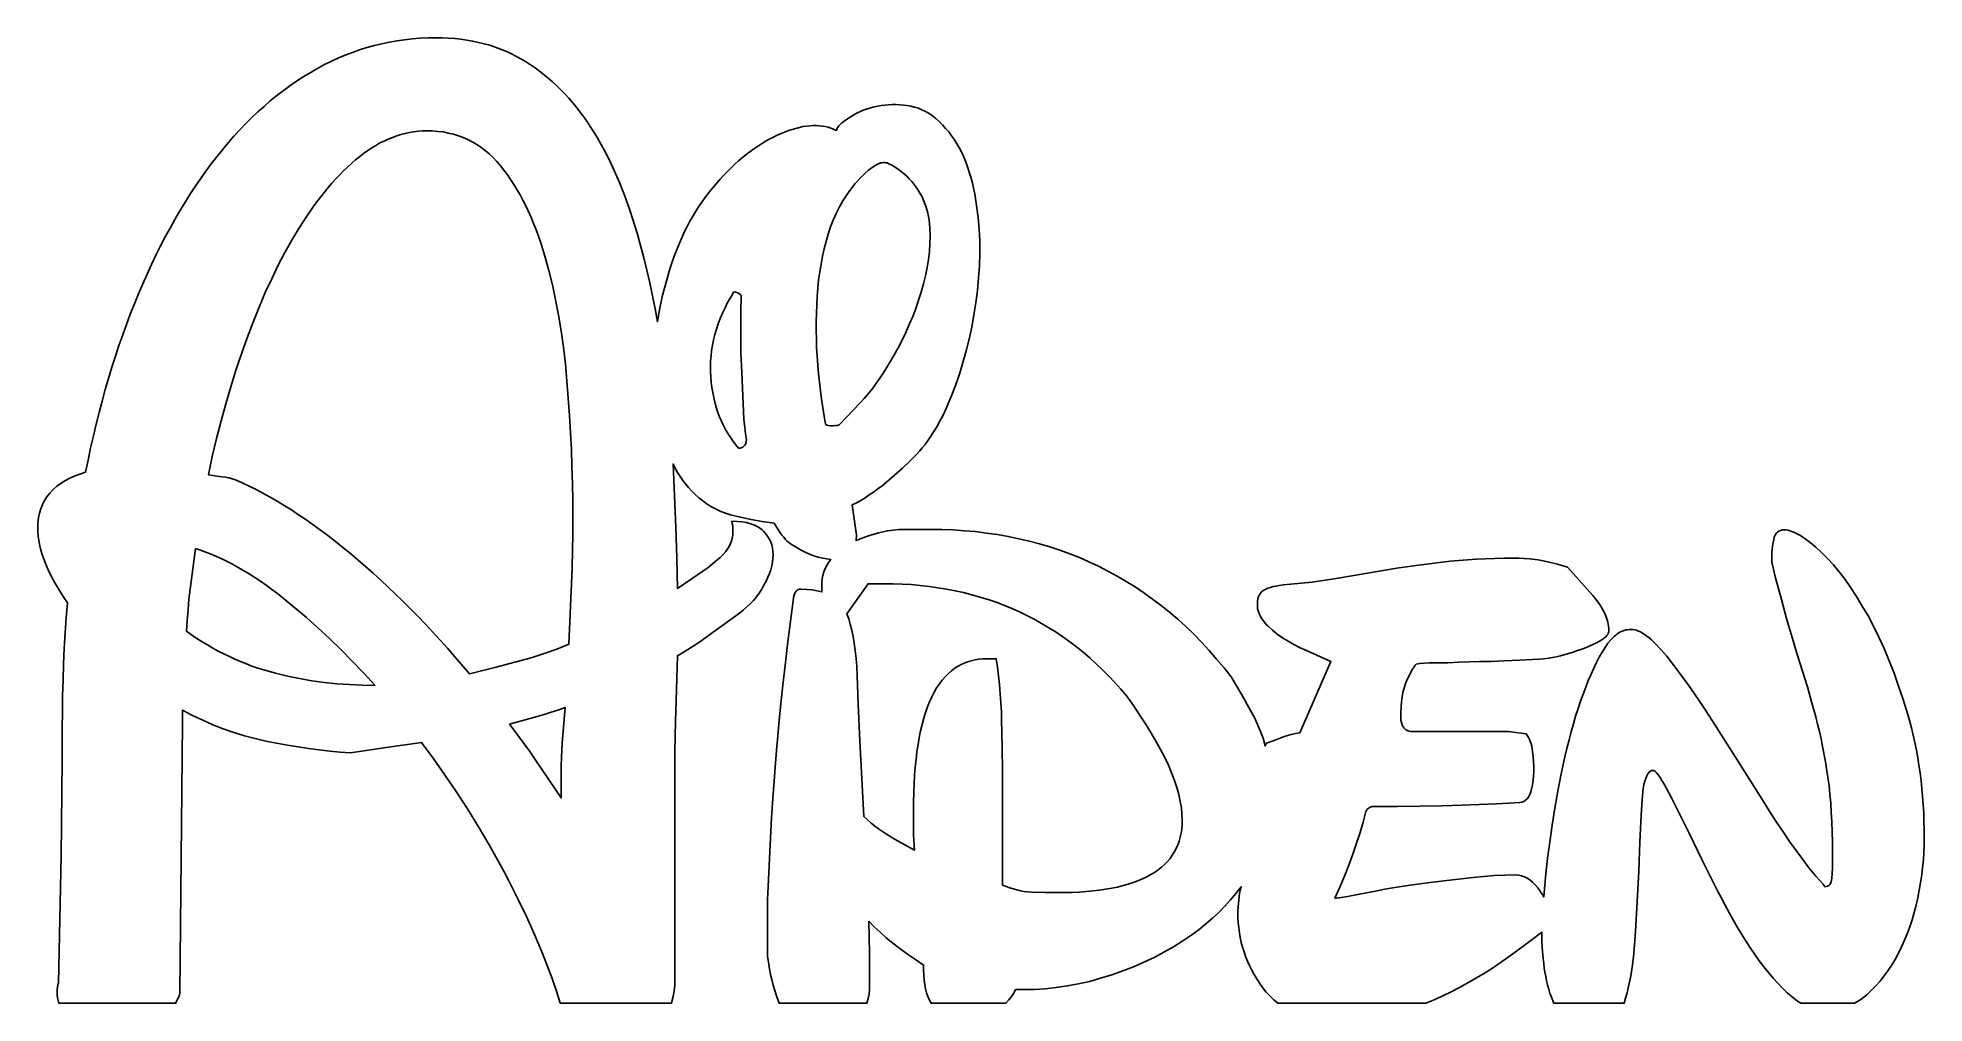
# Model space of a CAD drawing. Extents: x 62 to 186, y 17 to 80.
import ezdxf

# ---------------------------------------------------------------- set-up
doc = ezdxf.new("R2010")
doc.units = 0
doc.layers.add('CAMADA_1', color=18, linetype='CONTINUOUS')

msp = doc.modelspace()

# ---------------------------------------------------------------- linework, layer by layer
at = {"layer": 'CAMADA_1'}
for points in [[(116.36, 22.17), (116.39, 21.12), (116.41, 20.08), (116.42, 18.02), (116.41, 17.71), (116.38, 17.4), (116.32, 17.1), (116.24, 16.8), (110.49, 16.8), (110.34, 17.21), (110.2, 17.64), (110.1, 17.99), (110.01, 18.35), (109.93, 18.69), (109.86, 19.03), (109.81, 19.35), (109.77, 19.63), (109.74, 19.86), (109.73, 20.05), (109.73, 22.63), (109.74, 23.57), (109.78, 24.45), (109.86, 26.27), (109.99, 28.94), (110.11, 30.52), (110.33, 33.38), (110.4, 34.31), (110.49, 35.32), (110.6, 36.43), (110.73, 37.63), (110.88, 38.92), (111.04, 40.3), (111.43, 43.33), (111.45, 43.47), (111.49, 43.59), (111.54, 43.69), (111.6, 43.78), (111.67, 43.84), (111.74, 43.89), (111.83, 43.92), (111.94, 43.92), (112.31, 43.9), (112.66, 43.86), (112.99, 43.8), (113.29, 43.73), (113.28, 44.1), (113.29, 44.35), (113.31, 44.59), (113.36, 44.82), (113.42, 45.04), (113.51, 45.26), (113.61, 45.47), (113.73, 45.67), (113.87, 45.86), (113.62, 45.89), (113.36, 45.94), (113.06, 46.01), (112.77, 46.1), (112.48, 46.21), (112.19, 46.34), (111.89, 46.49), (111.6, 46.66), (111.31, 46.84), (111.02, 47.05), (110.9, 47.17), (110.79, 47.31), (110.67, 47.45), (110.56, 47.61), (110.16, 48.23), (109.39, 48.34), (108.66, 48.47), (107.96, 48.62), (107.3, 48.79), (106.98, 48.89), (106.67, 49.01), (106.36, 49.15), (106.07, 49.31), (105.78, 49.49), (105.5, 49.69), (105.23, 49.9), (104.96, 50.14), (104.76, 50.35), (104.56, 50.57), (104.36, 50.8), (104.18, 51.04), (104.01, 51.29), (103.84, 51.56), (103.68, 51.83), (103.54, 52.12), (103.63, 50.03), (103.72, 47.97), (103.78, 45.95), (103.83, 43.96), (104.74, 44.56), (105.5, 45.1), (105.84, 45.34), (106.13, 45.57), (106.4, 45.79), (106.63, 45.99), (106.82, 46.18), (107, 46.38), (107.14, 46.58), (107.26, 46.79), (107.35, 47.01), (107.42, 47.23), (107.46, 47.45), (107.47, 47.68), (107.47, 47.88), (107.45, 48.06), (107.42, 48.22), (107.39, 48.36), (107.74, 48.35), (108.06, 48.32), (108.35, 48.27), (108.63, 48.2), (108.87, 48.11), (109.09, 48), (109.2, 47.94), (109.29, 47.87), (109.38, 47.8), (109.46, 47.72), (109.61, 47.56), (109.74, 47.39), (109.85, 47.21), (109.94, 47.01), (110.01, 46.81), (110.06, 46.6), (110.09, 46.38), (110.1, 46.16), (110.09, 45.92), (110.06, 45.68), (110.01, 45.44), (109.95, 45.19), (109.87, 44.94), (109.76, 44.69), (109.64, 44.43), (109.5, 44.17), (109.35, 43.91), (109.18, 43.66), (109, 43.42), (108.81, 43.18), (108.6, 42.96), (108.38, 42.75), (108.14, 42.54), (107.9, 42.35), (106.88, 41.6), (105.86, 40.87), (105.36, 40.51), (104.85, 40.18), (104.34, 39.86), (103.83, 39.55), (103.76, 37.33), (103.71, 35.24), (103.67, 33.29), (103.66, 31.51), (103.66, 18.22), (103.65, 17.94), (103.61, 17.61), (103.54, 17.24), (103.45, 16.82), (103.45, 16.8), (96.15, 16.8), (95.9, 17.59), (95.62, 18.42), (95.3, 19.27), (94.94, 20.17), (94.7, 20.74), (94.46, 21.31), (93.94, 22.47), (93.38, 23.64), (92.78, 24.82), (92.47, 25.41), (92.15, 26), (91.83, 26.59), (91.49, 27.18), (91.15, 27.77), (90.8, 28.35), (90.07, 29.52), (89.33, 30.67), (88.58, 31.77), (87.83, 32.85), (87.07, 33.88), (84.74, 33.54), (82.41, 33.2), (81.73, 33.25), (81.05, 33.31), (80.36, 33.39), (79.67, 33.48), (78.98, 33.58), (78.28, 33.7), (77.57, 33.82), (76.87, 33.97), (76.16, 34.13), (75.46, 34.31), (74.77, 34.53), (74.08, 34.77), (73.4, 35.04), (72.73, 35.33), (72.07, 35.65), (71.41, 36), (71.41, 35.15), (71.24, 17.46), (71.18, 17.27), (71.11, 17.1), (71.04, 16.95), (70.95, 16.8), (63.31, 16.8), (63.26, 16.98), (63.22, 17.16), (63.2, 17.35), (63.19, 17.54), (63.2, 17.7), (63.21, 17.86), (63.24, 18), (63.28, 18.13), (63.45, 26.47), (63.48, 28.53), (63.51, 30.61), (63.53, 32.7), (63.53, 34.81), (63.54, 35.87), (63.55, 36.92), (63.58, 37.96), (63.62, 39), (63.66, 40.03), (63.72, 41.05), (63.79, 42.04), (63.87, 43.02), (63.64, 43.37), (63.41, 43.71), (63.21, 44.05), (63.02, 44.38), (62.84, 44.7), (62.68, 45.02), (62.54, 45.34), (62.41, 45.65), (62.3, 45.95), (62.2, 46.25), (62.11, 46.55), (62.05, 46.83), (61.99, 47.12), (61.95, 47.39), (61.93, 47.67), (61.92, 47.93), (61.94, 48.27), (61.97, 48.58), (62.03, 48.89), (62.12, 49.18), (62.23, 49.45), (62.36, 49.72), (62.52, 49.96), (62.71, 50.2), (62.91, 50.42), (63.15, 50.63), (63.4, 50.82), (63.69, 51), (63.99, 51.16), (64.32, 51.31), (64.68, 51.45), (65.06, 51.58), (65.22, 52.37), (65.39, 53.17), (65.57, 53.95), (65.75, 54.72), (65.94, 55.48), (66.14, 56.23), (66.35, 56.98), (66.56, 57.71), (66.78, 58.44), (67.01, 59.16), (67.24, 59.86), (67.49, 60.56), (67.73, 61.25), (67.99, 61.93), (68.26, 62.6), (68.53, 63.26), (68.81, 63.91), (69.09, 64.55), (69.38, 65.17), (69.67, 65.79), (69.97, 66.39), (70.28, 66.98), (70.59, 67.56), (70.91, 68.13), (71.23, 68.68), (71.56, 69.22), (71.89, 69.76), (72.23, 70.28), (72.58, 70.78), (72.93, 71.28), (73.29, 71.76), (73.65, 72.23), (74.02, 72.69), (74.39, 73.14), (74.77, 73.57), (75.16, 73.99), (75.55, 74.4), (75.94, 74.79), (76.34, 75.17), (76.75, 75.53), (77.16, 75.89), (77.58, 76.23), (78.01, 76.55), (78.44, 76.87), (78.87, 77.17), (79.31, 77.46), (79.76, 77.73), (80.21, 77.99), (80.67, 78.24), (81.13, 78.47), (81.59, 78.68), (82.06, 78.88), (82.54, 79.06), (83.01, 79.23), (83.49, 79.38), (83.98, 79.51), (84.47, 79.63), (84.96, 79.74), (85.46, 79.82), (85.96, 79.89), (86.46, 79.95), (86.97, 79.99), (87.48, 80.01), (88, 80.02), (88.42, 80.02), (88.83, 80), (89.24, 79.97), (89.64, 79.92), (90.03, 79.87), (90.41, 79.8), (90.79, 79.72), (91.16, 79.63), (91.53, 79.53), (91.89, 79.41), (92.24, 79.28), (92.58, 79.14), (92.92, 78.99), (93.25, 78.82), (93.57, 78.65), (93.88, 78.46), (94.19, 78.26), (94.5, 78.05), (94.79, 77.83), (95.09, 77.6), (95.37, 77.37), (95.65, 77.13), (95.92, 76.87), (96.19, 76.61), (96.45, 76.35), (96.71, 76.07), (96.96, 75.78), (97.2, 75.49), (97.44, 75.18), (97.67, 74.87), (97.9, 74.55), (98.12, 74.22), (98.33, 73.89), (98.54, 73.54), (98.75, 73.19), (98.95, 72.83), (99.14, 72.47), (99.33, 72.1), (99.69, 71.33), (100.04, 70.54), (100.36, 69.72), (100.67, 68.87), (100.95, 68), (101.19, 67.22), (101.41, 66.42), (101.63, 65.62), (101.83, 64.8), (102.02, 63.97), (102.2, 63.13), (102.37, 62.28), (102.52, 61.42), (102.61, 61.97), (102.72, 62.53), (102.84, 63.08), (102.98, 63.63), (103.13, 64.18), (103.29, 64.73), (103.47, 65.28), (103.67, 65.83), (103.81, 66.2), (103.96, 66.57), (104.11, 66.93), (104.28, 67.28), (104.45, 67.62), (104.63, 67.96), (104.82, 68.3), (105.02, 68.63), (105.22, 68.95), (105.43, 69.26), (105.65, 69.57), (105.88, 69.88), (106.12, 70.17), (106.36, 70.46), (106.61, 70.75), (106.87, 71.03), (107.35, 71.51), (107.6, 71.74), (107.84, 71.96), (108.09, 72.17), (108.33, 72.37), (108.58, 72.56), (108.83, 72.74), (109.08, 72.91), (109.33, 73.07), (109.58, 73.23), (109.83, 73.37), (110.08, 73.5), (110.33, 73.63), (110.59, 73.74), (110.84, 73.84), (111.1, 73.94), (111.35, 74.02), (111.59, 74.09), (111.82, 74.15), (112.05, 74.2), (112.28, 74.23), (112.5, 74.26), (112.71, 74.27), (112.92, 74.27), (113.13, 74.26), (113.32, 74.24), (113.51, 74.2), (113.7, 74.16), (113.88, 74.1), (114.06, 74.03), (114.23, 73.95), (114.27, 74.01), (114.28, 74.07), (114.29, 74.11), (114.31, 74.15), (114.4, 74.26), (114.6, 74.44), (114.85, 74.63), (115.14, 74.83), (115.49, 75.03), (115.68, 75.13), (115.87, 75.22), (116.07, 75.3), (116.28, 75.37), (116.5, 75.44), (116.72, 75.49), (116.95, 75.54), (117.18, 75.58), (117.42, 75.61), (117.66, 75.63), (117.9, 75.64), (118.15, 75.64), (118.39, 75.63), (118.63, 75.61), (118.88, 75.58), (119.13, 75.54), (119.37, 75.48), (119.62, 75.4), (119.85, 75.31), (120.09, 75.19), (120.32, 75.06), (120.54, 74.9), (120.76, 74.73), (120.98, 74.53), (121.2, 74.31), (121.4, 74.09), (121.6, 73.85), (121.79, 73.6), (121.97, 73.34), (122.14, 73.07), (122.3, 72.79), (122.45, 72.5), (122.59, 72.2), (122.72, 71.89), (122.84, 71.56), (122.95, 71.23), (123.06, 70.89), (123.15, 70.53), (123.23, 70.17), (123.31, 69.8), (123.43, 69.03), (123.52, 68.26), (123.59, 67.48), (123.63, 66.7), (123.63, 65.9), (123.61, 65.1), (123.56, 64.3), (123.48, 63.48), (123.38, 62.67), (123.25, 61.87), (123.11, 61.07), (122.94, 60.29), (122.75, 59.51), (122.53, 58.75), (122.3, 57.99), (122.04, 57.25), (121.77, 56.53), (121.48, 55.86), (121.34, 55.54), (121.19, 55.23), (121.03, 54.93), (120.88, 54.65), (120.72, 54.37), (120.55, 54.11), (120.39, 53.86), (120.22, 53.61), (120.05, 53.38), (119.87, 53.16), (119.69, 52.96), (119.51, 52.76), (119.06, 52.3), (118.58, 51.84), (118.06, 51.38), (117.52, 50.92), (117.24, 50.69), (116.96, 50.48), (116.68, 50.27), (116.4, 50.08), (116.12, 49.9), (115.84, 49.73), (115.56, 49.57), (115.28, 49.43), (115.53, 47.61), (115.55, 47.48), (115.55, 47.35), (115.54, 47.22), (115.53, 47.09), (115.75, 47.18), (115.98, 47.28), (116.48, 47.45), (117.02, 47.6), (117.59, 47.74), (117.97, 47.78), (118.33, 47.81), (118.69, 47.82), (119.03, 47.83), (120.39, 47.83), (121.15, 47.82), (121.89, 47.79), (122.63, 47.74), (123.36, 47.68), (124.08, 47.59), (124.8, 47.49), (125.5, 47.37), (126.19, 47.22), (126.88, 47.06), (127.55, 46.88), (128.22, 46.69), (128.88, 46.47), (129.53, 46.23), (130.16, 45.98), (130.79, 45.71), (131.42, 45.41), (132.03, 45.1), (132.63, 44.77), (133.22, 44.42), (133.81, 44.06), (134.38, 43.67), (134.95, 43.26), (135.51, 42.84), (136.06, 42.4), (136.6, 41.94), (137.13, 41.46), (137.65, 40.96), (138.16, 40.44), (138.66, 39.9), (139.15, 39.34), (139.64, 38.77), (140.11, 38.18), (140.81, 36.99), (141.38, 35.97), (141.63, 35.51), (141.84, 35.05), (142.03, 34.6), (142.19, 34.15), (142.34, 33.65), (142.41, 33.83), (142.93, 34.01), (143.47, 34.22), (143.74, 34.31), (144.03, 34.4), (144.32, 34.46), (144.61, 34.51), (146.64, 39.17), (145.03, 39.89), (144.62, 40.08), (144.22, 40.29), (143.83, 40.51), (143.47, 40.73), (143.12, 40.97), (142.81, 41.22), (142.53, 41.48), (142.4, 41.61), (142.28, 41.75), (142.17, 41.89), (142.08, 42.03), (142, 42.18), (141.93, 42.33), (141.88, 42.49), (141.84, 42.65), (141.82, 42.81), (141.82, 42.98), (141.82, 43.14), (141.85, 43.29), (141.89, 43.43), (141.95, 43.55), (142.03, 43.66), (142.12, 43.76), (142.24, 43.84), (142.37, 43.91), (142.51, 43.97), (142.68, 44.03), (142.86, 44.08), (143.05, 44.12), (143.27, 44.16), (143.5, 44.19), (144.02, 44.25), (144.7, 44.3), (145.4, 44.37), (146.12, 44.47), (146.85, 44.59), (150.07, 45.14), (150.96, 45.28), (151.9, 45.42), (152.89, 45.56), (153.92, 45.69), (154.46, 45.75), (155.01, 45.8), (155.58, 45.84), (156.17, 45.88), (156.77, 45.91), (157.38, 45.93), (158.01, 45.94), (158.66, 45.94), (158.97, 45.94), (159.3, 45.92), (159.65, 45.89), (160.02, 45.86), (160.22, 45.83), (160.44, 45.79), (160.93, 45.69), (161.49, 45.54), (162.13, 45.35), (163.79, 43.49), (164.03, 43.19), (164.25, 42.9), (164.43, 42.61), (164.58, 42.32), (164.69, 42.04), (164.74, 41.9), (164.78, 41.76), (164.81, 41.62), (164.83, 41.48), (164.84, 41.34), (164.84, 41.2), (164.84, 41.12), (164.81, 41.03), (164.77, 40.95), (164.72, 40.87), (164.65, 40.79), (164.56, 40.72), (164.45, 40.64), (164.34, 40.57), (164.07, 40.42), (163.79, 40.28), (163.48, 40.14), (163.15, 40.01), (162.8, 39.89), (162.44, 39.77), (162.06, 39.66), (161.67, 39.55), (161.28, 39.46), (160.92, 39.39), (160.58, 39.35), (160.27, 39.34), (159.02, 39.26), (157.99, 39.21), (157.12, 39.18), (156.38, 39.17), (155.7, 39.16), (155.02, 39.13), (154.3, 39.09), (153.5, 39.08), (153.1, 39.08), (152.76, 39.06), (152.47, 39.04), (152.23, 39), (152.16, 38.93), (152.09, 38.83), (151.94, 38.6), (151.78, 38.28), (151.59, 37.9), (151.5, 37.67), (151.43, 37.43), (151.36, 37.16), (151.31, 36.86), (151.27, 36.54), (151.24, 36.2), (151.22, 35.83), (151.21, 35.44), (151.22, 35.31), (151.26, 35.18), (151.31, 35.04), (151.38, 34.89), (151.43, 34.82), (151.48, 34.76), (151.54, 34.71), (151.61, 34.67), (151.69, 34.64), (151.78, 34.61), (151.87, 34.6), (151.97, 34.6), (158.24, 34.6), (159.43, 34.43), (159.51, 34.32), (159.58, 34.2), (159.64, 34.07), (159.7, 33.93), (159.75, 33.78), (159.79, 33.63), (159.82, 33.46), (159.85, 33.28), (159.89, 32.93), (159.91, 32.6), (159.93, 32.28), (159.93, 31.97), (159.92, 31.7), (159.89, 31.41), (159.84, 31.09), (159.76, 30.74), (159.71, 30.57), (159.65, 30.42), (159.58, 30.29), (159.49, 30.18), (159.39, 30.09), (159.27, 30.02), (159.14, 29.97), (159, 29.94), (158.32, 29.9), (157.47, 29.86), (155.23, 29.77), (153.9, 29.73), (152.49, 29.71), (151, 29.69), (149.43, 29.69), (149.35, 29.68), (149.28, 29.66), (149.2, 29.64), (149.14, 29.6), (149.08, 29.55), (149.02, 29.5), (148.97, 29.43), (148.93, 29.35), (148.75, 28.66), (148.55, 27.97), (148.32, 27.27), (148.08, 26.55), (147.82, 25.83), (147.53, 25.11), (147.22, 24.39), (146.9, 23.67), (147.01, 23.68), (147.19, 23.7), (147.73, 23.79), (148.52, 23.94), (149.56, 24.14), (150.17, 24.26), (150.83, 24.37), (151.55, 24.48), (152.32, 24.6), (153.15, 24.71), (154.03, 24.82), (155.95, 25.03), (156.64, 25.1), (157.35, 25.16), (158.06, 25.19), (158.75, 25.2), (158.94, 25.19), (159.12, 25.15), (159.31, 25.08), (159.49, 24.99), (159.67, 24.87), (159.84, 24.72), (160.02, 24.55), (160.19, 24.35), (160.3, 24.2), (160.4, 24.06), (160.49, 23.91), (160.58, 23.76), (160.62, 24.3), (160.71, 25.28), (160.83, 26.29), (160.97, 27.35), (161.13, 28.45), (161.31, 29.57), (161.51, 30.69), (161.73, 31.82), (161.97, 32.94), (162.1, 33.49), (162.24, 34.04), (162.38, 34.57), (162.52, 35.09), (162.67, 35.59), (162.83, 36.09), (162.99, 36.57), (163.16, 37.04), (163.33, 37.5), (163.5, 37.93), (163.68, 38.35), (163.86, 38.74), (164.04, 39.11), (164.22, 39.46), (164.41, 39.78), (164.6, 40.09), (164.79, 40.37), (164.99, 40.61), (165.19, 40.81), (165.3, 40.9), (165.4, 40.98), (165.51, 41.05), (165.62, 41.11), (165.72, 41.16), (165.84, 41.2), (165.95, 41.24), (166.06, 41.26), (166.17, 41.27), (166.29, 41.28), (166.41, 41.27), (166.53, 41.25), (166.66, 41.22), (166.79, 41.17), (166.92, 41.11), (167.05, 41.03), (167.19, 40.94), (167.34, 40.84), (167.49, 40.73), (167.64, 40.6), (167.95, 40.3), (168.28, 39.95), (168.62, 39.54), (168.97, 39.1), (169.33, 38.63), (169.7, 38.13), (170.07, 37.62), (170.45, 37.07), (170.83, 36.51), (171.23, 35.92), (171.62, 35.31), (173.26, 32.74), (174.97, 30.02), (175.4, 29.33), (175.83, 28.66), (176.26, 28.02), (176.69, 27.39), (177.12, 26.79), (177.55, 26.21), (177.97, 25.65), (178.4, 25.11), (178.69, 24.81), (178.88, 24.6), (178.98, 24.47), (179, 24.44), (179, 24.43), (178.99, 24.43), (179.09, 24.44), (179.18, 24.46), (179.25, 24.51), (179.32, 24.57), (179.37, 24.64), (179.41, 24.74), (179.44, 24.85), (179.46, 24.98), (179.47, 25.29), (179.49, 25.67), (179.5, 26.63), (179.49, 27.34), (179.48, 28.02), (179.46, 28.68), (179.42, 29.31), (179.38, 29.91), (179.33, 30.5), (179.27, 31.05), (179.2, 31.58), (179.04, 32.61), (178.85, 33.61), (178.75, 34.11), (178.64, 34.6), (178.52, 35.08), (178.4, 35.56), (178.13, 36.53), (177.85, 37.52), (177.54, 38.54), (177.21, 39.58), (176.87, 40.69), (176.51, 41.91), (176.15, 43.23), (175.77, 44.66), (175.52, 45.68), (175.52, 46.02), (175.53, 46.28), (175.55, 46.56), (175.59, 46.85), (175.65, 47.16), (175.68, 47.31), (175.74, 47.44), (175.81, 47.55), (175.89, 47.64), (175.99, 47.71), (176.1, 47.76), (176.22, 47.79), (176.37, 47.8), (176.47, 47.79), (176.59, 47.77), (176.71, 47.74), (176.83, 47.7), (176.96, 47.65), (177.1, 47.59), (177.39, 47.43), (177.7, 47.22), (178.04, 46.96), (178.4, 46.66), (178.78, 46.31), (179.17, 45.93), (179.56, 45.5), (179.94, 45.04), (180.32, 44.54), (180.7, 44), (181.08, 43.43), (181.45, 42.81), (181.83, 42.17), (182.19, 41.48), (182.54, 40.77), (182.88, 40.02), (183.21, 39.23), (183.53, 38.42), (183.83, 37.57), (184.13, 36.69), (184.41, 35.77), (184.54, 35.31), (184.67, 34.83), (184.78, 34.35), (184.89, 33.87), (184.99, 33.38), (185.08, 32.88), (185.16, 32.38), (185.23, 31.88), (185.3, 31.37), (185.35, 30.85), (185.4, 30.33), (185.44, 29.8), (185.47, 29.27), (185.49, 28.74), (185.5, 28.19), (185.51, 27.65), (185.5, 27.16), (185.48, 26.67), (185.45, 26.18), (185.4, 25.69), (185.34, 25.2), (185.27, 24.7), (185.18, 24.21), (185.09, 23.71), (184.97, 23.22), (184.85, 22.74), (184.71, 22.26), (184.56, 21.8), (184.39, 21.35), (184.21, 20.92), (184.02, 20.49), (183.82, 20.07), (183.6, 19.67), (183.37, 19.28), (183.13, 18.91), (182.87, 18.57), (182.61, 18.24), (182.33, 17.93), (182.04, 17.63), (181.74, 17.36), (181.55, 17.2), (181.35, 17.05), (181.14, 16.92), (180.94, 16.8), (177.42, 16.8), (177.2, 16.94), (176.98, 17.11), (176.76, 17.29), (176.53, 17.49), (176.22, 17.79), (175.91, 18.11), (175.6, 18.45), (175.3, 18.81), (175, 19.18), (174.7, 19.57), (174.41, 19.98), (174.12, 20.41), (173.84, 20.85), (173.56, 21.29), (173.28, 21.75), (173.01, 22.22), (172.74, 22.69), (172.48, 23.18), (172.22, 23.67), (171.96, 24.17), (170.99, 26.13), (170.1, 27.94), (169.31, 29.54), (168.95, 30.24), (168.62, 30.86), (168.47, 31.14), (168.32, 31.38), (168.2, 31.59), (168.08, 31.75), (167.97, 31.88), (167.88, 31.97), (167.8, 32.03), (167.76, 32.04), (167.73, 32.05), (167.65, 32.03), (167.57, 31.99), (167.49, 31.92), (167.41, 31.82), (167.34, 31.68), (167.27, 31.52), (167.2, 31.34), (167.14, 31.12), (167.09, 30.83), (167.05, 30.4), (167.01, 29.82), (166.97, 29.09), (166.88, 27.37), (166.8, 25.44), (166.7, 23.44), (166.59, 21.51), (166.52, 20.61), (166.45, 19.83), (166.37, 19.15), (166.29, 18.59), (166.18, 18.1), (166.04, 17.49), (165.94, 17.14), (165.84, 16.8), (161.24, 16.8), (161.08, 17.19), (160.99, 17.46), (160.91, 17.72), (160.83, 18), (160.77, 18.27), (160.71, 18.55), (160.65, 18.83), (160.61, 19.11), (160.58, 19.39), (160.52, 19.94), (160.48, 20.44), (160.46, 20.89), (160.45, 21.3), (160.45, 21.46), (160.36, 21.39), (159.9, 21.03), (159.38, 20.64), (158.8, 20.21), (158.16, 19.74), (157.81, 19.5), (157.45, 19.25), (157.09, 19.01), (156.71, 18.77), (155.91, 18.3), (155.06, 17.83), (154.52, 17.55), (153.97, 17.29), (153.41, 17.03), (152.85, 16.8), (143.17, 16.8), (142.89, 17.03), (142.63, 17.28), (142.38, 17.54), (142.15, 17.83), (141.96, 18.11), (141.78, 18.39), (141.61, 18.68), (141.45, 18.97), (141.31, 19.26), (141.17, 19.56), (141.05, 19.86), (140.95, 20.16), (140.85, 20.47), (140.77, 20.78), (140.7, 21.1), (140.65, 21.42), (140.6, 21.75), (140.57, 22.07), (140.55, 22.41), (140.55, 22.74), (140.56, 23.14), (140.6, 23.55), (140.66, 23.98), (140.76, 24.43), (140.42, 23.99), (140.06, 23.56), (139.69, 23.15), (139.3, 22.75), (138.88, 22.36), (138.45, 21.99), (138, 21.63), (137.53, 21.28), (136.94, 20.88), (136.33, 20.5), (135.7, 20.14), (135.06, 19.8), (134.39, 19.49), (133.71, 19.19), (133, 18.91), (132.28, 18.66), (131.55, 18.43), (130.83, 18.23), (130.1, 18.07), (129.37, 17.93), (128.65, 17.82), (128.29, 17.78), (127.93, 17.75), (127.56, 17.72), (127.2, 17.7), (126.84, 17.69), (126.48, 17.69), (125.98, 17.69), (125.86, 17.46), (125.71, 17.24), (125.54, 17.02), (125.35, 16.8), (120.45, 16.8), (120.34, 17.01), (120.24, 17.24), (120.15, 17.48), (120.09, 17.74), (120.03, 18.02), (119.99, 18.32), (119.97, 18.63), (119.96, 18.96), (119.96, 19.3), (119.42, 19.66), (118.9, 20.02), (118.4, 20.38), (117.94, 20.74), (117.5, 21.09), (117.1, 21.45), (116.71, 21.81)], [(87.41, 73.93), (87.12, 73.92), (86.84, 73.9), (86.56, 73.87), (86.28, 73.82), (86, 73.76), (85.72, 73.69), (85.44, 73.6), (85.16, 73.5), (84.89, 73.39), (84.62, 73.26), (84.34, 73.13), (84.07, 72.97), (83.8, 72.81), (83.54, 72.63), (83.27, 72.44), (83, 72.23), (82.74, 72.02), (82.48, 71.79), (82.22, 71.55), (81.96, 71.3), (81.71, 71.05), (81.45, 70.78), (81.2, 70.5), (80.95, 70.21), (80.7, 69.91), (80.46, 69.6), (80.21, 69.28), (79.97, 68.95), (79.5, 68.27), (79.03, 67.53), (78.57, 66.76), (78.12, 65.96), (77.68, 65.12), (77.25, 64.24), (76.83, 63.33), (76.42, 62.38), (76.03, 61.4), (75.64, 60.38), (75.27, 59.33), (74.91, 58.26), (74.57, 57.17), (74.24, 56.06), (73.93, 54.93), (73.64, 53.78), (73.36, 52.6), (73.1, 51.41), (73.53, 51.33), (73.99, 51.28), (74.22, 51.25), (74.44, 51.2), (74.66, 51.14), (74.88, 51.07), (75.32, 50.87), (75.77, 50.66), (76.23, 50.43), (76.68, 50.19), (77.14, 49.94), (77.6, 49.67), (78.07, 49.39), (78.54, 49.1), (79.01, 48.79), (79.49, 48.47), (79.97, 48.13), (80.45, 47.78), (80.93, 47.42), (81.42, 47.04), (81.92, 46.65), (82.41, 46.24), (82.91, 45.82), (83.4, 45.4), (83.9, 44.96), (84.39, 44.51), (84.88, 44.05), (85.37, 43.59), (85.86, 43.11), (86.35, 42.62), (86.84, 42.12), (87.32, 41.62), (87.8, 41.1), (88.29, 40.57), (88.77, 40.04), (89.25, 39.49), (90.2, 38.37), (91.87, 38.79), (93.5, 39.21), (93.91, 39.32), (94.31, 39.44), (94.71, 39.57), (95.11, 39.7), (95.92, 39.99), (96.72, 40.31), (96.89, 44.29), (96.93, 45.36), (96.95, 46.43), (96.97, 47.52), (96.97, 48.61), (96.97, 49.71), (96.95, 50.82), (96.92, 51.93), (96.88, 53.05), (96.83, 54.16), (96.76, 55.29), (96.68, 56.41), (96.59, 57.54), (96.49, 58.66), (96.36, 59.75), (96.21, 60.82), (96.04, 61.85), (95.85, 62.86), (95.64, 63.84), (95.41, 64.79), (95.15, 65.71), (95.02, 66.16), (94.88, 66.6), (94.73, 67.03), (94.57, 67.45), (94.41, 67.86), (94.25, 68.25), (94.07, 68.64), (93.89, 69.02), (93.71, 69.38), (93.52, 69.74), (93.32, 70.08), (93.11, 70.41), (92.9, 70.74), (92.69, 71.05), (92.46, 71.35), (92.23, 71.64), (92, 71.92), (91.75, 72.18), (91.5, 72.42), (91.23, 72.64), (90.96, 72.85), (90.68, 73.03), (90.39, 73.2), (90.1, 73.35), (89.79, 73.49), (89.48, 73.6), (89.15, 73.7), (88.82, 73.78), (88.48, 73.85), (88.13, 73.89), (87.77, 73.92)], [(113.54, 54.72), (113.61, 54.66), (113.72, 54.63), (113.86, 54.61), (114.02, 54.61), (114.18, 54.62), (114.32, 54.64), (114.42, 54.68), (114.5, 54.74), (115.78, 56.09), (116.06, 56.39), (116.34, 56.72), (116.62, 57.07), (116.9, 57.45), (117.17, 57.86), (117.45, 58.29), (117.73, 58.74), (118.01, 59.22), (118.29, 59.72), (118.55, 60.22), (118.79, 60.73), (119.02, 61.24), (119.24, 61.77), (119.44, 62.29), (119.63, 62.83), (119.8, 63.37), (119.96, 63.91), (120.09, 64.44), (120.2, 64.97), (120.28, 65.5), (120.34, 66.03), (120.37, 66.55), (120.38, 67.06), (120.36, 67.57), (120.34, 67.82), (120.32, 68.07), (120.28, 68.31), (120.23, 68.54), (120.17, 68.77), (120.1, 69), (120.02, 69.22), (119.93, 69.43), (119.83, 69.64), (119.72, 69.84), (119.6, 70.04), (119.47, 70.23), (119.33, 70.42), (119.18, 70.6), (119.02, 70.78), (118.85, 70.95), (118.68, 71.1), (118.51, 71.24), (118.35, 71.37), (118.19, 71.49), (118.03, 71.59), (117.88, 71.68), (117.72, 71.75), (117.57, 71.82), (117.49, 71.84), (117.41, 71.85), (117.32, 71.85), (117.23, 71.84), (117.14, 71.82), (117.04, 71.78), (116.93, 71.74), (116.82, 71.68), (116.59, 71.53), (116.35, 71.34), (116.08, 71.1), (115.8, 70.82), (115.48, 70.47), (115.19, 70.11), (114.92, 69.74), (114.67, 69.35), (114.44, 68.94), (114.23, 68.52), (114.04, 68.08), (113.86, 67.63), (113.71, 67.16), (113.57, 66.69), (113.44, 66.2), (113.33, 65.71), (113.24, 65.2), (113.15, 64.69), (113.08, 64.16), (113.03, 63.63), (112.99, 63.08), (112.96, 62.54), (112.94, 61.99), (112.92, 61.43), (112.92, 60.87), (112.93, 60.31), (112.95, 59.74), (112.99, 59.16), (113.03, 58.59), (113.07, 58.02), (113.13, 57.46), (113.2, 56.9), (113.27, 56.35), (113.35, 55.8), (113.44, 55.25)], [(107.83, 53.14), (107.94, 53.15), (108.04, 53.18), (108.12, 53.22), (108.18, 53.27), (108.26, 53.37), (108.31, 53.47), (108.34, 53.58), (108.35, 53.7), (108.29, 54.08), (108.24, 54.52), (108.19, 55.02), (108.16, 55.58), (108.04, 58.09), (107.99, 59.44), (107.98, 60.78), (107.98, 62.05), (108.01, 63.15), (107.95, 63.21), (107.85, 63.28), (107.75, 63.34), (107.64, 63.37), (107.53, 63.38), (107.32, 63.03), (107.12, 62.68), (106.95, 62.33), (106.78, 61.98), (106.64, 61.63), (106.5, 61.28), (106.38, 60.93), (106.28, 60.59), (106.2, 60.24), (106.12, 59.89), (106.07, 59.54), (106.03, 59.19), (106, 58.85), (105.99, 58.5), (105.99, 58.15), (106.01, 57.8), (106.04, 57.46), (106.09, 57.12), (106.14, 56.79), (106.21, 56.47), (106.28, 56.15), (106.37, 55.84), (106.46, 55.54), (106.57, 55.25), (106.69, 54.96), (106.82, 54.68), (106.96, 54.41), (107.11, 54.14), (107.28, 53.88), (107.45, 53.63), (107.63, 53.38)], [(72.25, 46.58), (71.91, 43.91), (71.83, 43.25), (71.77, 42.57), (71.71, 41.87), (71.66, 41.16), (72, 40.92), (72.34, 40.69), (72.69, 40.47), (73.04, 40.26), (73.39, 40.06), (73.75, 39.86), (74.11, 39.68), (74.48, 39.5), (74.84, 39.33), (75.21, 39.17), (75.59, 39.02), (75.96, 38.88), (76.34, 38.75), (76.73, 38.63), (77.11, 38.52), (77.5, 38.41), (78.29, 38.22), (79.08, 38.06), (79.89, 37.92), (80.7, 37.81), (81.52, 37.72), (82.34, 37.66), (83.18, 37.62), (84.02, 37.61), (83.28, 38.42), (82.53, 39.2), (81.79, 39.96), (81.04, 40.69), (80.28, 41.39), (79.53, 42.06), (78.77, 42.7), (78.01, 43.32), (77.63, 43.62), (77.25, 43.9), (76.88, 44.17), (76.51, 44.43), (76.14, 44.68), (75.77, 44.91), (75.41, 45.13), (75.05, 45.34), (74.69, 45.54), (74.33, 45.72), (73.98, 45.9), (73.63, 46.06), (73.28, 46.21), (72.94, 46.34), (72.59, 46.47)], [(116.04, 29.02), (115.9, 31.5), (115.77, 33.96), (115.66, 36.41), (115.58, 38.84), (115.53, 39.38), (115.48, 39.89), (115.41, 40.37), (115.34, 40.81), (115.25, 41.23), (115.15, 41.62), (115.05, 41.97), (114.93, 42.3), (116.32, 44.27), (117.34, 44.27), (117.95, 44.26), (118.55, 44.24), (119.15, 44.21), (119.74, 44.16), (120.32, 44.09), (120.89, 44.01), (121.46, 43.92), (122.02, 43.81), (122.57, 43.69), (123.11, 43.55), (123.65, 43.4), (124.18, 43.24), (124.7, 43.06), (125.22, 42.86), (125.73, 42.65), (126.23, 42.43), (126.72, 42.19), (127.21, 41.94), (127.69, 41.67), (128.16, 41.39), (128.63, 41.1), (129.08, 40.79), (129.53, 40.47), (129.98, 40.13), (130.41, 39.78), (130.84, 39.41), (131.26, 39.03), (131.67, 38.63), (132.08, 38.22), (132.48, 37.8), (132.87, 37.36), (133.26, 36.91), (133.7, 36.29), (134.11, 35.69), (134.49, 35.1), (134.85, 34.52), (135.18, 33.97), (135.48, 33.42), (135.75, 32.89), (135.99, 32.38), (136.2, 31.88), (136.39, 31.39), (136.54, 30.92), (136.67, 30.46), (136.77, 30.02), (136.84, 29.59), (136.88, 29.18), (136.9, 28.78), (136.89, 28.49), (136.87, 28.2), (136.83, 27.93), (136.77, 27.67), (136.7, 27.41), (136.61, 27.17), (136.5, 26.93), (136.38, 26.7), (136.25, 26.49), (136.1, 26.28), (135.93, 26.08), (135.74, 25.89), (135.54, 25.71), (135.33, 25.54), (135.09, 25.37), (134.84, 25.22), (134.58, 25.08), (134.3, 24.94), (134, 24.82), (133.69, 24.7), (133.36, 24.6), (133.02, 24.5), (132.65, 24.41), (132.28, 24.33), (131.88, 24.26), (131.48, 24.2), (131.05, 24.15), (130.61, 24.11), (130.15, 24.08), (129.68, 24.06), (129.19, 24.04), (128.68, 24.04), (127.93, 24.05), (127.03, 24.08), (126.79, 24.1), (126.55, 24.12), (126.31, 24.16), (126.07, 24.22), (125.83, 24.28), (125.6, 24.36), (125.36, 24.44), (125.13, 24.54), (125.13, 29.88), (125.12, 32.16), (125.09, 34.62), (125.07, 35.25), (125.05, 35.87), (125.01, 36.48), (124.97, 37.07), (124.92, 37.66), (124.86, 38.24), (124.79, 38.8), (124.71, 39.36), (124.11, 39.36), (123.82, 39.35), (123.53, 39.32), (123.25, 39.27), (122.98, 39.2), (122.72, 39.12), (122.47, 39.01), (122.23, 38.88), (122, 38.74), (121.78, 38.57), (121.57, 38.38), (121.37, 38.18), (121.17, 37.96), (120.99, 37.71), (120.81, 37.45), (120.65, 37.17), (120.49, 36.86), (120.35, 36.54), (120.21, 36.2), (120.08, 35.84), (119.97, 35.46), (119.86, 35.06), (119.76, 34.64), (119.67, 34.2), (119.59, 33.74), (119.52, 33.26), (119.46, 32.77), (119.41, 32.25), (119.36, 31.71), (119.33, 31.16), (119.31, 30.58), (119.29, 29.98), (119.29, 29.37), (119.29, 28.1), (119.29, 27.8), (119.31, 27.49), (119.34, 27.16), (119.37, 26.83), (118.72, 27.17), (118.1, 27.52), (117.53, 27.87), (117, 28.23), (116.75, 28.42), (116.5, 28.61), (116.27, 28.82)], [(96.21, 32.27), (96.23, 32.93), (96.28, 33.8), (96.36, 34.88), (96.47, 36.17), (96, 36), (95.55, 35.85), (95.09, 35.71), (94.65, 35.57), (92.83, 35.07), (93.28, 34.47), (93.73, 33.88), (94.15, 33.29), (94.56, 32.7), (96.21, 30.24)]]:
    msp.add_lwpolyline(points, close=True, dxfattribs=at)

doc.saveas('drawing.dxf')
